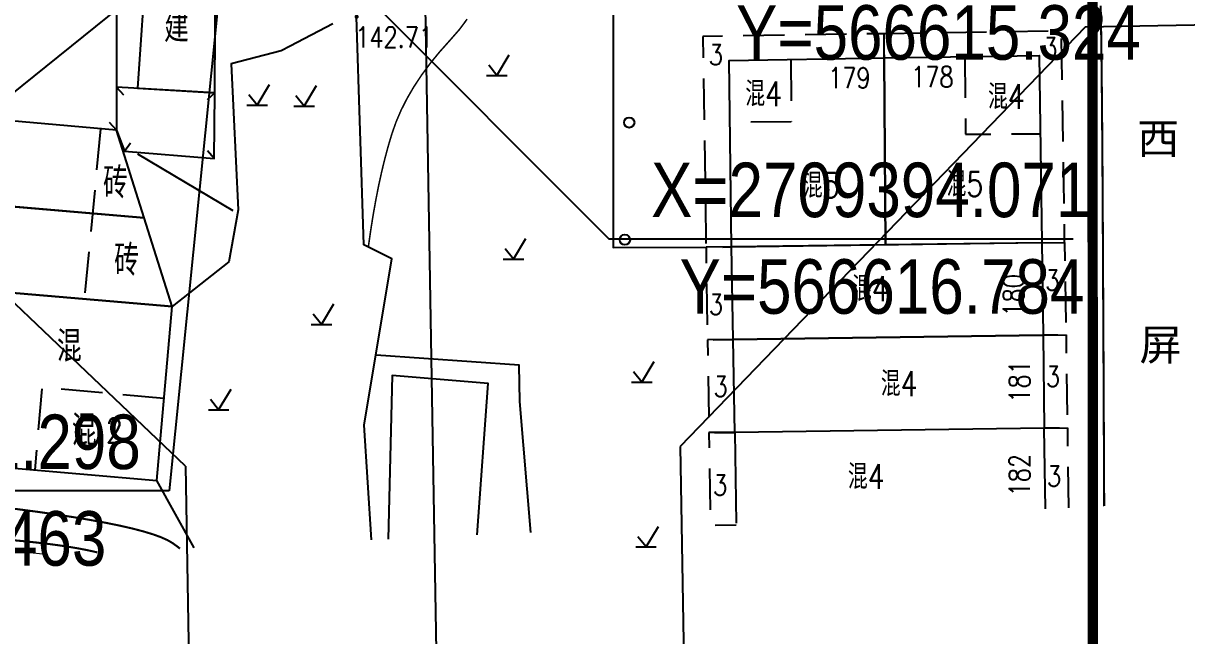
# Model space of a CAD drawing. Extents: x 529262 to 576451, y 2694391 to 2717535.
# Drawn here: x 566602.1 to 566658.5, y 2709361.1 to 2709390.8 of the extents above; entities that cross this region are included whole.
import ezdxf
from ezdxf.enums import TextEntityAlignment as Align
from ezdxf.xclip import XClip

# ---------------------------------------------------------------- set-up
doc = ezdxf.new("R2010")
doc.units = 0
doc.header["$XCLIPFRAME"] = 0
doc.linetypes.add('X2', pattern=[10, 8, -2])
doc.linetypes.add('X5', pattern=[3, 2, -1])
for name, color, linetype in [('DGX', 8, 'Continuous'), ('DIM_COOR', 3, 'Continuous'), ('DLSS', 4, 'Continuous'), ('DMTZ', 8, 'Continuous'), ('GCD', 8, 'Continuous'), ('JMD', 8, 'Continuous'), ('PP-COM', 7, 'Continuous'), ('RD-中线', 40, 'Continuous'), ('RD-红线', 7, 'Continuous'), ('ZBTZ', 8, 'Continuous'), ('ZJ', 7, 'Continuous')]:
    doc.layers.add(name, color=color, linetype=linetype)
doc.layers.add('SXSS', color=5, linetype='Continuous', lineweight=0)
doc.styles.add('_TCH_DIM', font='smsim.shx', dxfattribs={"width": 0.75, "bigfont": 'smfs.shx'})
doc.styles.add('HZ', font='rs.shx', dxfattribs={"width": 0.8, "bigfont": 'hztxt.shx'})
doc.styles.add('中等线体', font='')
doc.styles.get('中等线体').set_extended_font_data('FZZhongDengXian-Z07S')
doc.linetypes.add('10421', pattern='A,2,[150,AAA.SHX,S=0.5,R=0,X=0,Y=0.5],1e-11', length=2)
doc.linetypes.add('1161', pattern='A,0,[149,AAA.SHX,S=0.15,R=0,X=0,Y=0],-1.6', length=1.6)
doc.linetypes.add('445', pattern='A,8,-0.5,[147,AAA.SHX,S=1,R=0,X=0,Y=0],-1.5', length=10)

# ---------------------------------------------------------------- blocks, each defined once
blk = doc.blocks.new('A$C19FD0107')
at = {"layer": 'RD-中线', "color": 8, "linetype": 'Continuous', "flags": 128}
blk.add_lwpolyline([(-4376.617, 15011.447), (-4371.143, 14690.578)], dxfattribs=at)
for points in [[(-4490.734, 14139.438, 0), (-4490.29, 14139.417)], [(-3818.251, 14086.168, 0), (-3817.74, 14086.169)]]:
    blk.add_lwpolyline(points, format="xyb", dxfattribs=at)
at = {"layer": 'RD-红线', "color": 8, "linetype": 'Continuous', "flags": 128}
for points in [[(-4126.34, 15004.052), (-4126.764, 15004.044), (-4344.445, 15000.038)], [(-4364.074, 14979.7), (-4357.856, 14615.297)], [(-4388.061, 14978.75), (-4383.683, 14722.133)]]:
    blk.add_lwpolyline(points, dxfattribs=at)
at = {"layer": 'RD-红线', "color": 8}
for points in [[(-4344.445, 15000.038), (-4364.074, 14979.7, 0.41382)], [(-4388.061, 14978.75), (-4408.707, 14998.398, 0.418737)]]:
    blk.add_lwpolyline(points, format="xyb", dxfattribs=at)
blk = doc.blocks.new('gc123')
at = {"color": 8}
for p, q in [((0, 0), (1.2, 2)), ((-1, 0), (1, 0)), ((0, 0), (-0.8, 1))]:
    blk.add_line(p, q, dxfattribs=at)
blk = doc.blocks.new('gc170')
at = {"color": 8, "linetype": 'Continuous'}
blk.add_circle((0, 0), 0.5, dxfattribs=at)
blk = doc.blocks.new('GC200')
at = {"linetype": 'Continuous', "const_width": 0.2, "flags": 128}
blk.add_lwpolyline([(-0.1, 0, 1), (0.1, 0, 1)], format="xyb", close=True, dxfattribs=at)

msp = doc.modelspace()

# ---------------------------------------------------------------- linework, layer by layer
at = {"const_width": 0.5}
msp.add_lwpolyline([(566028.964, 2709839.461), (565876.265, 2709839.261), (565876.394, 2709267.88), (566408.228, 2709267.964), (566408.154, 2709339.933), (566653.935, 2709340), (566653.753, 2709778.668), (566028.899, 2709776.063), (566028.964, 2709839.461)], dxfattribs=at)
at = {"layer": 'DGX', "color": 252, "linetype": 'Continuous', "const_width": 0.075, "flags": 128}
msp.add_lwpolyline([(566618.793, 2709379.972), (566618.906, 2709380.769), (566619.027, 2709381.535), (566619.158, 2709382.271), (566619.297, 2709382.976), (566619.445, 2709383.65), (566619.602, 2709384.294), (566619.768, 2709384.908), (566619.943, 2709385.491), (566620.144, 2709386.058), (566620.387, 2709386.624), (566620.674, 2709387.189), (566621.003, 2709387.754), (566621.376, 2709388.317), (566621.791, 2709388.88), (566622.25, 2709389.442), (566622.751, 2709390.002), (566623.22, 2709390.539), (566623.583, 2709391.029)], dxfattribs=at)
at = {"layer": 'DIM_COOR', "color": 3}
for p, q in [((566609.947, 2709394.206), (566588.349, 2709376.819)), ((566616.784, 2709394.071), (566630.456, 2709380.379)), ((566611.463, 2709391.298), (566609.129, 2709368.164)), ((566630.456, 2709380.379), (566652.977, 2709380.379)), ((566609.129, 2709368.164), (566586.456, 2709368.164))]:
    msp.add_line(p, q, dxfattribs=at)
at = {"layer": 'DLSS', "color": 8, "linetype": 'Continuous', "const_width": 0.1, "elevation": 143.48, "flags": 128}
msp.add_lwpolyline([(566654.308, 2709391.681), (566654.332, 2709390.3), (566654.354, 2709388.55), (566654.375, 2709386.431), (566654.394, 2709383.942), (566654.411, 2709381.084), (566654.427, 2709377.915), (566654.445, 2709374.495), (566654.462, 2709370.823), (566654.478, 2709367.415)], dxfattribs=at)
at = {"layer": 'DLSS', "color": 8, "linetype": 'X2', "const_width": 0.1, "elevation": 143.48, "flags": 128}
msp.add_lwpolyline([(566609.659, 2709365.355), (566609.509, 2709365.474), (566609.307, 2709365.62), (566609.063, 2709365.764), (566608.744, 2709365.907), (566608.353, 2709366.049), (566607.888, 2709366.19), (566607.35, 2709366.331), (566606.738, 2709366.471), (566606.053, 2709366.61), (566605.295, 2709366.748), (566604.481, 2709366.884), (566603.628, 2709367.016), (566602.737, 2709367.143), (566601.808, 2709367.266), (566600.841, 2709367.385), (566599.835, 2709367.5), (566598.792, 2709367.61), (566597.709, 2709367.717), (566596.648, 2709367.821), (566595.667, 2709367.924), (566594.767, 2709368.028), (566593.947, 2709368.131), (566593.207, 2709368.234), (566592.548, 2709368.336), (566591.969, 2709368.438), (566591.471, 2709368.54), (566590.97, 2709368.663), (566590.386, 2709368.826), (566589.717, 2709369.03), (566588.964, 2709369.275), (566588.128, 2709369.561), (566587.207, 2709369.888), (566586.202, 2709370.256), (566585.112, 2709370.665)], dxfattribs=at)
at = {"layer": 'DLSS', "color": 8, "linetype": 'Continuous', "const_width": 0.1, "flags": 128}
msp.add_lwpolyline([(566605.656, 2709365.171), (566605.457, 2709365.219), (566605.082, 2709365.299), (566604.675, 2709365.376), (566604.235, 2709365.449), (566603.764, 2709365.519), (566603.261, 2709365.586), (566602.726, 2709365.649), (566602.154, 2709365.709), (566601.539, 2709365.768)], dxfattribs=at)
at = {"layer": 'DMTZ', "linetype": '10421', "flags": 128}
for points in [[(566618.944, 2709365.782), (566618.592, 2709371.34), (566619.928, 2709379.413), (566618.577, 2709380.079), (566618.225, 2709391.145)], [(566612.241, 2709381.738), (566607.61, 2709384.48)]]:
    msp.add_lwpolyline(points, dxfattribs=at)
at = {"layer": 'JMD', "linetype": 'Continuous'}
for p, q in [((566606.576, 2709387.727), (566606.92, 2709387.363)), ((566611.344, 2709387.462), (566610.979, 2709387.12)), ((566606.573, 2709385.65), (566606.236, 2709386.019)), ((566606.968, 2709384.632), (566607.267, 2709385.033)), ((566611.325, 2709384.279), (566610.987, 2709384.647))]:
    msp.add_line(p, q, dxfattribs=at)
at = {"layer": 'JMD', "linetype": 'Continuous', "flags": 128}
for points, elevation in [([(566611.38, 2709393.811), (566608.036, 2709394.042), (566607.597, 2709387.677), (566611.344, 2709387.462)], 140.499), ([(566606.968, 2709384.632), (566611.325, 2709384.279), (566611.344, 2709387.462), (566606.576, 2709387.727), (566606.573, 2709385.65)], 140.82), ([(566636.565, 2709370.988), (566636.481, 2709375.496), (566651.511, 2709375.702), (566651.572, 2709371.193), (566636.565, 2709370.988)], -852.021)]:
    msp.add_lwpolyline(points, close=True, dxfattribs=dict(at, elevation=elevation))
for points in [[(566592.848, 2709386.865), (566593.346, 2709393.335), (566606.585, 2709393.681), (566606.573, 2709385.65)], [(566636.408, 2709379.983), (566636.285, 2709389.025), (566643.808, 2709389.149), (566643.865, 2709380.085)], [(566643.865, 2709380.085), (566643.808, 2709389.149), (566651.325, 2709389.272), (566651.449, 2709380.189)], [(566592.061, 2709378.563), (566609.281, 2709377.095), (566607.919, 2709381.396), (566592.454, 2709382.714)], [(566636.408, 2709379.983), (566651.449, 2709380.204), (566651.511, 2709375.702), (566636.481, 2709375.496)]]:
    msp.add_lwpolyline(points, close=True, dxfattribs=at)
at = {"layer": 'JMD', "linetype": 'X5', "flags": 128}
for points, elevation in [([(566643.808, 2709389.149), (566643.801, 2709390.323), (566635.014, 2709390.189), (566635.17, 2709379.966), (566636.408, 2709379.983)], 144.237), ([(566651.449, 2709380.189), (566652.561, 2709380.204), (566652.405, 2709390.454), (566643.801, 2709390.323), (566643.808, 2709389.149)], 144.237), ([(566605.806, 2709385.718), (566605.019, 2709377.415)], 141.035), ([(566651.449, 2709380.189), (566652.561, 2709380.204), (566652.629, 2709375.717), (566651.511, 2709375.702)], 144.237), ([(566636.481, 2709375.496), (566635.238, 2709375.479), (566635.311, 2709370.989), (566636.565, 2709370.988)], 144.237), ([(566651.511, 2709375.702), (566652.629, 2709375.717), (566652.691, 2709371.209), (566651.572, 2709371.193)], 144.237), ([(566636.565, 2709370.988), (566635.311, 2709370.989), (566635.375, 2709366.485), (566636.632, 2709366.502)], -852.021), ([(566651.572, 2709371.193), (566652.691, 2709371.209), (566652.755, 2709367.336)], 144.237)]:
    msp.add_lwpolyline(points, dxfattribs=dict(at, elevation=elevation))
for points in [[(566639.285, 2709389.074), (566639.304, 2709386.044), (566636.326, 2709386.025)], [(566647.726, 2709389.213), (566647.749, 2709385.45), (566651.377, 2709385.472)], [(566636.408, 2709379.983), (566635.17, 2709379.966), (566635.238, 2709375.479), (566636.481, 2709375.496)], [(566608.883, 2709372.637), (566602.96, 2709373.165), (566602.613, 2709369.18)]]:
    msp.add_lwpolyline(points, dxfattribs=at)
at = {"layer": 'JMD', "linetype": 'Continuous', "flags": 128}
for points, elevation in [([(566607.919, 2709381.396), (566606.573, 2709385.65), (566592.848, 2709386.865), (566592.848, 2709386.865), (566592.454, 2709382.714), (566607.919, 2709381.396)], 141.402), ([(566591.242, 2709382.817), (566607.919, 2709381.396)], 282.437), ([(566592.061, 2709378.563), (566591.28, 2709370.183), (566601.067, 2709369.314), (566608.529, 2709368.664), (566609.281, 2709377.095), (566592.061, 2709378.563)], 141.402), ([(566592.061, 2709378.563), (566609.281, 2709377.095)], 141.402), ([(566651.626, 2709367.284), (566651.572, 2709371.193), (566636.565, 2709370.988), (566636.565, 2709370.988), (566636.631, 2709366.595)], -853.492)]:
    msp.add_lwpolyline(points, dxfattribs=dict(at, elevation=elevation))
at = {"layer": 'JMD', "linetype": '445', "elevation": 143.523, "flags": 128}
msp.add_lwpolyline([(566624.069, 2709366.017), (566624.602, 2709373.355), (566619.946, 2709373.745), (566619.763, 2709365.819)], dxfattribs=at)
at = {"layer": 'SXSS', "color": 8, "linetype": '10421', "elevation": 141.889, "flags": 128}
msp.add_lwpolyline([(566603.255, 2709365.061), (566603.143, 2709365.074), (566602.842, 2709365.108), (566602.532, 2709365.14), (566602.211, 2709365.171), (566601.882, 2709365.2), (566601.561, 2709365.222), (566601.267, 2709365.23), (566601, 2709365.223), (566600.761, 2709365.201), (566600.548, 2709365.165), (566600.363, 2709365.115), (566600.205, 2709365.051), (566600.074, 2709364.972), (566599.997, 2709364.911)], dxfattribs=at)
at = {"layer": 'ZBTZ', "linetype": '1161', "flags": 128}
for points in [[(566630.666, 2709395.078), (566630.666, 2709379.955), (566635.17, 2709379.966)], [(566626.679, 2709366.137), (566626.14, 2709372.489), (566626.103, 2709374.244), (566619.172, 2709374.744)]]:
    msp.add_lwpolyline(points, dxfattribs=at)
for points, elevation in [([(566617.076, 2709390.805), (566614.998, 2709389.719)], 142.064), ([(566614.998, 2709389.719), (566614.57, 2709389.495), (566612.134, 2709388.869), (566612.483, 2709381.781), (566612.032, 2709379.26), (566609.281, 2709377.095)], 142.064), ([(566610.351, 2709365.387), (566608.529, 2709368.664)], 142.291)]:
    msp.add_lwpolyline(points, dxfattribs=dict(at, elevation=elevation))

# ---------------------------------------------------------------- block references
at = {"layer": 'GCD', "linetype": 'Continuous'}
ref = msp.add_blockref('GC200', (566618.226, 2709391.145, 142.714), dxfattribs=dict(at, xscale=0.5, yscale=0.5, zscale=0.5))
ref.add_attrib('height', '142.71', dxfattribs={"linetype": 'Continuous', "height": 1, "style": 'HZ', "width": 0.8}).set_placement((566618.159, 2709390.149, 142.714), align=Align.MIDDLE_LEFT)
at = {"layer": 'PP-COM'}
ref = msp.add_blockref('A$C19FD0107', (570997.993, 2694390.603), dxfattribs=at)
XClip(ref).set_block_clipping_path([(-9366.4383134884, 14428.6043910822), (-3328.4480743363, 17452.7484863754)])
at = {"layer": 'ZBTZ', "linetype": 'Continuous', "xscale": 0.5, "yscale": 0.5}
for p in [(566625.029, 2709388.297), (566613.398, 2709386.862), (566615.681, 2709386.817), (566625.827, 2709379.393), (566616.522, 2709376.221), (566632.052, 2709373.423), (566611.535, 2709372.082), (566632.259, 2709365.436)]:
    msp.add_blockref('gc123', p, dxfattribs=at)
at = {"layer": 'ZBTZ', "linetype": 'Continuous', "xscale": 0.5000000001239142, "yscale": 0.5000000001239142, "zscale": 0.5000000001239142, "rotation": 87.8991736527573}
for p in [(566631.444, 2709386.015), (566631.235, 2709380.335)]:
    msp.add_blockref('gc170', p, dxfattribs=at)

# ---------------------------------------------------------------- texts
at = {"layer": 'DIM_COOR', "color": 7, "style": '_TCH_DIM', "width": 0.85}
for s, p in [('Y=566615.324', (566636.626, 2709389.063)), ('X=2709394.071', (566632.503, 2709381.429)), ('Y=566616.784', (566633.884, 2709376.745)), ('X=2709391.298', (566586.456, 2709369.214)), ('Y=566611.463', (566586.456, 2709364.53))]:
    msp.add_text(s, height=2.64346, dxfattribs=at).set_placement(p)
at = {"layer": 'JMD', "linetype": 'Continuous', "style": 'HZ', "width": 0.8}
msp.add_text('建', height=1.5, dxfattribs=at).set_placement((566609.489, 2709390.744), align=Align.MIDDLE)
for s, height, p in [('3', 1, (566651.525, 2709389.645)), ('3', 1, (566635.305, 2709389.307)), ('3', 1, (566651.624, 2709378.37)), ('3', 1, (566635.312, 2709377.188)), ('3', 1, (566651.652, 2709373.696)), ('3', 1, (566635.537, 2709373.217)), ('2', 1.2, (566606.067, 2709371.087)), ('3', 1, (566651.706, 2709368.864)), ('3', 1, (566635.514, 2709368.438))]:
    msp.add_text(s, height=height, dxfattribs=at).set_placement(p, align=Align.MIDDLE_LEFT)
for s, height, p in [('混4', 1.2, (566638.857, 2709387.407)), ('混4', 1.2, (566650.624, 2709387.273)), ('砖', 1.5, (566607.132, 2709383.094)), ('混5', 1.2, (566641.646, 2709382.97)), ('混5', 1.2, (566648.613, 2709383.03)), ('砖', 1.5, (566607.669, 2709379.339)), ('混4', 1.2, (566644.026, 2709377.962)), ('混', 1.5, (566604.892, 2709375.17)), ('混4', 1.2, (566645.427, 2709373.353)), ('混', 1.5, (566605.608, 2709371.088)), ('混4', 1.2, (566643.83, 2709368.848))]:
    msp.add_text(s, height=height, dxfattribs=at).set_placement(p, align=Align.MIDDLE_RIGHT)
at = {"layer": 'ZJ', "color": 8, "linetype": 'Continuous', "style": 'HZ', "width": 0.8}
for s, p in [('179', (566642.118, 2709388.179)), ('178', (566646.146, 2709388.239))]:
    msp.add_text(s, height=1, dxfattribs=at).set_placement(p, align=Align.MIDDLE)
at = {"layer": 'ZJ', "color": 8, "linetype": 'Continuous', "style": '中等线体'}
for s, p in [('西', (566657.102, 2709385.212)), ('屏', (566657.213, 2709375.221))]:
    msp.add_text(s, height=1.5, dxfattribs=at).set_placement(p, align=Align.MIDDLE)
at = {"layer": 'ZJ', "color": 8, "linetype": 'Continuous', "style": 'HZ', "width": 0.8}
for s, p in [('180', (566650.078, 2709377.639)), ('181', (566650.368, 2709373.465)), ('182', (566650.368, 2709368.92))]:
    msp.add_text(s, height=1, rotation=90, dxfattribs=at).set_placement(p, align=Align.MIDDLE)

doc.saveas('drawing.dxf')
